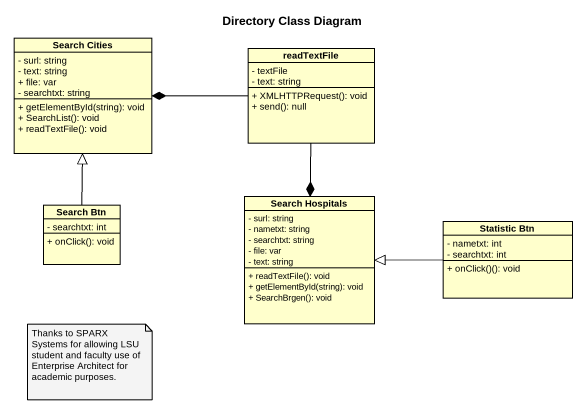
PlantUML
@startuml
title Directory Class Diagram
hide circle
hide empty members
skinparam classAttributeIconSize 0
class "Search Cities" as Search_Cities {
  - surl: string
  - text: string
  + file: var
  - searchtxt: string
  + getElementById(string): void
  + SearchList(): void
  + readTextFile(): void
}
class readTextFile {
  - textFile
  - text: string
  + XMLHTTPRequest(): void
  + send(): null
}
class "Search Btn" as Search_Btn {
  - searchtxt: int
  + onClick(): void
}
class "Search Hospitals" as Search_Hospitals {
  - surl: string
  - nametxt: string
  - searchtxt: string
  - file: var
  - text: string
  + readTextFile(): void
  + getElementById(string): void
  + SearchBrgen(): void
}
class "Statistic Btn" as Statistic_Btn {
  - nametxt: int
  - searchtxt: int
  + onClick()(): void
}
readTextFile -left-* Search_Cities
readTextFile --* Search_Hospitals
Search_Btn -up-|> Search_Cities
Statistic_Btn -left-|> Search_Hospitals
note as N1
  Thanks to SPARX Systems for allowing LSU student and faculty use of Enterprise Architect for academic purposes.
end note
@enduml
